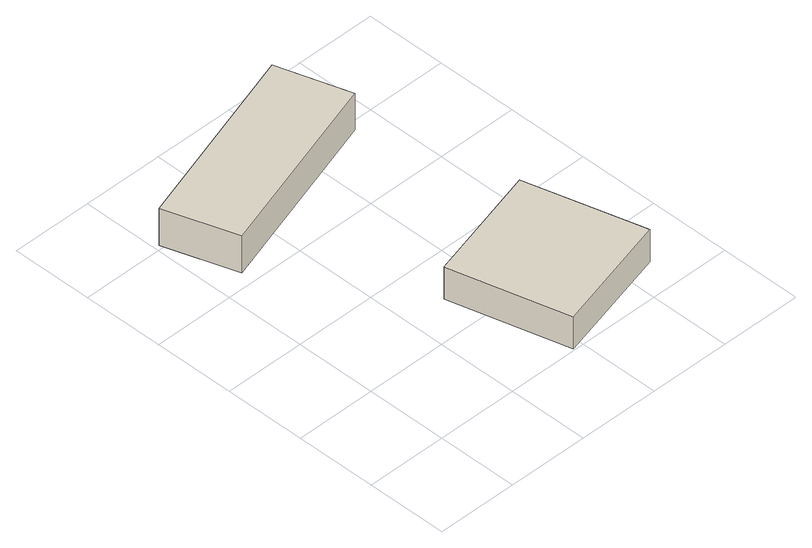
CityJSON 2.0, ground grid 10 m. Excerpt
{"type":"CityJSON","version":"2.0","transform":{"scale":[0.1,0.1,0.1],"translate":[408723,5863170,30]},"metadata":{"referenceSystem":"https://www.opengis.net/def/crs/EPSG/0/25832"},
"CityObjects":{
"building1":{"type":"Building","attributes":{"Gemeindeschluessel":"03454033","AbsoluteHoehe":"31.698","MittlereTraufHoehe":"35.624","Firsthoehe":"37.671","function":"31001_2000","roofType":"3100","measuredHeight":5.97},"address":[{"country":"Germany","locality":"Lorup"}],"geometry":[{"type":"MultiSurface","lod":"1","boundaries":[[[0,1,2,3]],[[4,5,6,7]],[[4,7,3,2]],[[5,4,2,1]],[[6,5,1,0]],[[7,6,0,3]]]}]},
"building2":{"type":"Building","attributes":{"Gemeindeschluessel":"03454033","AbsoluteHoehe":"30.973","MittlereTraufHoehe":"34.476","Firsthoehe":"36.123","function":"31001_2000","roofType":"3100","measuredHeight":5.15},"address":[{"country":"Germany","locality":"Lorup"}],"geometry":[{"type":"MultiSurface","lod":"1","boundaries":[[[8,9,10,11]],[[12,13,14,15]],[[12,15,11,10]],[[13,12,10,9]],[[14,13,9,8]],[[15,14,8,11]]]}]}
},
"vertices":[
[234,473,66],[1,400,66],[30,312,66],[262,384,66],[30,312,17],[1,400,17],[234,473,17],[262,384,17],
[150,147,53],[188,2,53],[335,41,53],[296,186,53],[335,41,10],[188,2,10],[150,147,10],[296,186,10]
]}
